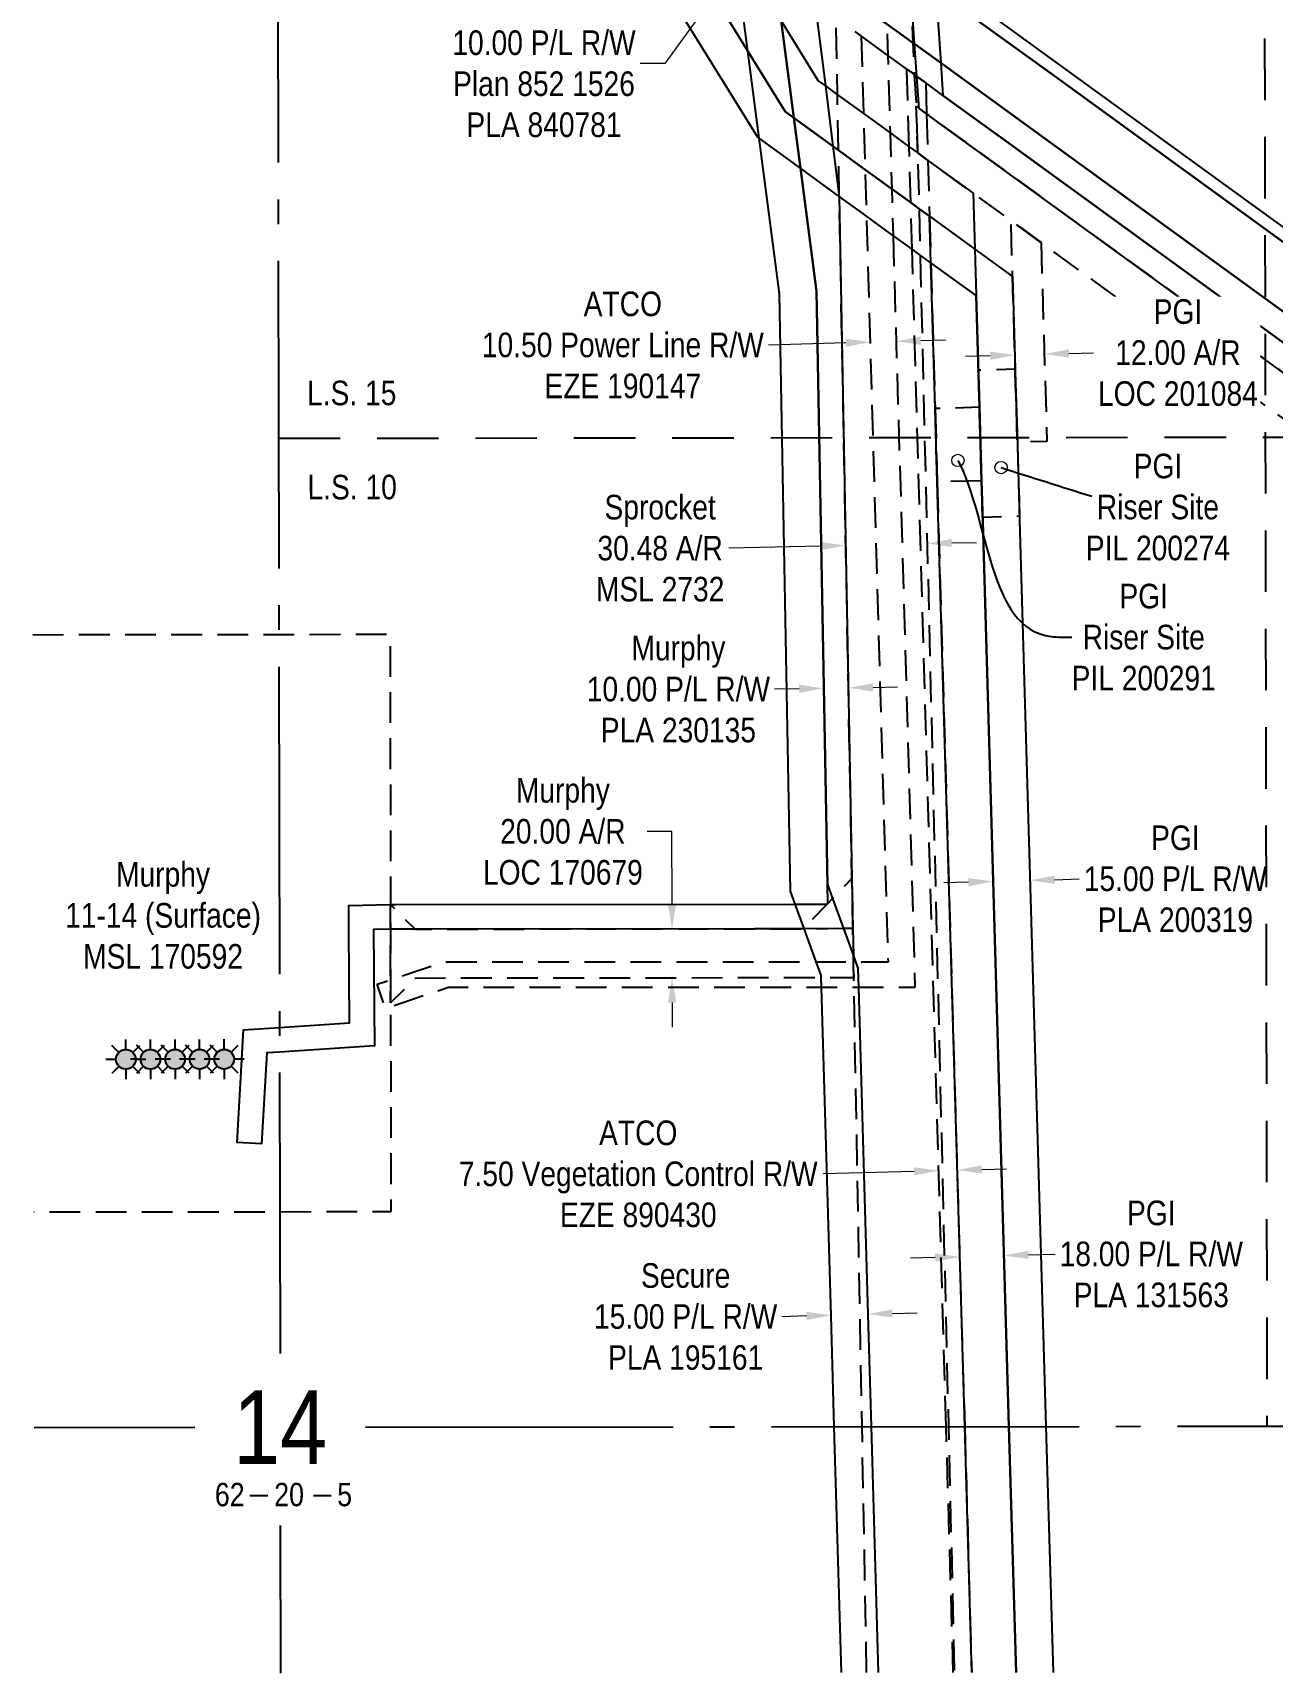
# Model space of a CAD drawing. Extents: x 506297 to 510567, y 6023715 to 6027460.
# Drawn here: x 507121 to 507624, y 6023839 to 6024506 of the extents above; entities that cross this region are included whole.
import ezdxf
from ezdxf.enums import TextEntityAlignment as Align

# ---------------------------------------------------------------- set-up
doc = ezdxf.new("R2010")
doc.units = 0
doc.header["$LTSCALE"] = 5
doc.header["$PDMODE"] = 34
doc.header["$PDSIZE"] = 0.05
for name, pattern in [('foc-ACCESSROAD', [3.75, 2.5, -1.25]), ('foc-FLOWLINE', [3.75, 2.5, -1.25]), ('foc-LSD', [8, 5, -3]), ('foc-QUARTERLINE', [33, 25, -3, 2, -3])]:
    doc.linetypes.add(name, pattern=pattern)
doc.layers.get('Defpoints').update_dxf_attribs({"color": 9})
for name, color, linetype in [('10', 1, 'Continuous'), ('9', 3, 'Continuous'), ('F-AR', 190, 'foc-ACCESSROAD'), ('F-EZE', 190, 'foc-FLOWLINE'), ('F-RW', 190, 'Continuous'), ('F-WS', 190, 'foc-ACCESSROAD'), ('F-WS-S', 190, 'Continuous'), ('L-SECLBL', 7, 'Continuous'), ('L-SECQ', 8, 'foc-QUARTERLINE'), ('L-SECTION-LSD', 7, 'foc-LSD')]:
    doc.layers.add(name, color=color, linetype=linetype)
for name, color, linetype, lineweight in [('F-AR-T', 190, 'Continuous', 9), ('F-EZE-T', 190, 'Continuous', 9), ('F-RW-T', 190, 'Continuous', 9), ('F-WS-T', 190, 'Continuous', 9)]:
    doc.layers.add(name, color=color, linetype=linetype, lineweight=lineweight)
doc.styles.add('100L', font='ARIALN.TTF', dxfattribs={"height": 11})
doc.styles.add('80CG', font='ARIALN.TTF', dxfattribs={"height": 10})
doc.styles.add('80L', font='ARIALN.TTF', dxfattribs={"height": 10})
doc.styles.add('SIMPLEX', font='ARIALN.TTF')
doc.dimstyles.new('Compass 5 000', dxfattribs={"dimscale": 5, "dimtxt": 9, "dimasz": 2, "dimexe": 0.2, "dimexo": 0.0625, "dimgap": 0.5, "dimtad": 0, "dimtih": 1, "dimtoh": 1, "dimzin": 0, "dimdsep": 46, "dimtxsty": '80CG', "dimcen": 0.1, "dimse1": 1, "dimse2": 1, "dimclrd": 256, "dimclrt": 256, "dimaunit": 1, "dimadec": 4, "dimazin": 0, "dimtfac": 0.06, "dimtofl": 0, "dimtmove": 0, "dimatfit": 1, "dimfxl": 0.2, "dimtolj": 1, "dimtzin": 0, "dimlwd": -1, "dimarcsym": 0})

# ---------------------------------------------------------------- blocks, each defined once
blk = doc.blocks.new('L-SECLBL')
at = {"layer": '9', "color": 7}
for p, q in [((-5.08, -27.83), (-12.29, -27.83)), ((20.7, -27.83), (13.5, -27.83))]:
    blk.add_line(p, q, dxfattribs=at)
at = {"layer": '10', "color": 2, "style": 'SIMPLEX'}
blk.add_attdef('SEC', text='', height=30, dxfattribs=at).set_placement((0, 0), align=Align.MIDDLE)
at = {"layer": '10', "color": 5, "style": '80L'}
blk.add_attdef('TWP', text='', height=9.5, dxfattribs=at).set_placement((-14.43, -27.37), align=Align.MIDDLE_RIGHT)
blk.add_attdef('RGE', text='', height=9.5, dxfattribs=at).set_placement((3.62, -27.37), align=Align.MIDDLE_CENTER)
blk.add_attdef('MER', text='', height=9.5, dxfattribs=at).set_placement((23.17, -27.37), align=Align.MIDDLE_LEFT)
blk = doc.blocks.new('*D646')
at = {"layer": 'Defpoints', "color": 0, "transparency": 16777216}
for p in [(507460.88, 6024380.94), (507460.89, 6024380.49), (507471.37, 6024381.24)]:
    blk.add_point(p, dxfattribs=at)
at = {"layer": 'F-EZE-T', "transparency": 16777216}
for p, q in [((507450.89, 6024380.2), (507419.45, 6024379.29)), ((507481.37, 6024381.09), (507491.37, 6024381.38))]:
    blk.add_line(p, q, dxfattribs=at)
for points in [[(507450.84, 6024381.87), (507450.94, 6024378.54), (507460.89, 6024380.49)], [(507481.33, 6024382.75), (507481.42, 6024379.42), (507471.38, 6024380.8)]]:
    blk.add_solid(points, dxfattribs=at)
at = {"layer": 'F-EZE-T', "transparency": 16777216, "insert": (507360.31, 6024379.29), "char_height": 10, "attachment_point": 5, "style": '80CG'}
blk.add_mtext('\\A1;ATCO\\P10.50 Power Line R/W\\PEZE 190147', dxfattribs=at)
blk = doc.blocks.new('*D649')
at = {"layer": 'Defpoints', "color": 0, "transparency": 16777216}
for p in [(507488.7, 6024042.61), (507496.18, 6024043.86), (507496.21, 6024042.83)]:
    blk.add_point(p, dxfattribs=at)
at = {"layer": 'F-EZE-T', "transparency": 16777216}
for p, q in [((507478.68, 6024043.35), (507441.67, 6024042.28)), ((507506.18, 6024044.15), (507516.18, 6024044.44))]:
    blk.add_line(p, q, dxfattribs=at)
for points in [[(507506.13, 6024045.81), (507506.23, 6024042.48), (507496.18, 6024043.86)], [(507478.63, 6024045.02), (507478.73, 6024041.68), (507488.67, 6024043.64)]]:
    blk.add_solid(points, dxfattribs=at)
at = {"layer": 'F-EZE-T', "transparency": 16777216, "insert": (507366.57, 6024042.28), "char_height": 10, "attachment_point": 5, "style": '80CG'}
blk.add_mtext('\\A1;ATCO\\P7.50 Vegetation Control R/W\\PEZE 890430', dxfattribs=at)
blk = doc.blocks.new('*D654')
at = {"layer": 'Defpoints', "color": 0, "transparency": 16777216}
for p in [(507379.95, 6024141.93), (507380.3, 6024141.93), (507379.97, 6024121.95)]:
    blk.add_point(p, dxfattribs=at)
at = {"layer": 'F-AR-T', "transparency": 16777216}
for p, q in [((507380.25, 6024181.54), (507370.25, 6024181.54)), ((507380.29, 6024151.93), (507380.25, 6024181.54)), ((507380.34, 6024111.95), (507380.35, 6024101.95))]:
    blk.add_line(p, q, dxfattribs=at)
for points in [[(507381.95, 6024151.94), (507378.62, 6024151.93), (507380.3, 6024141.93)], [(507382, 6024111.95), (507378.67, 6024111.95), (507380.32, 6024121.95)]]:
    blk.add_solid(points, dxfattribs=at)
at = {"layer": 'F-AR-T', "transparency": 16777216, "insert": (507335.94, 6024181.54), "char_height": 10, "attachment_point": 5, "style": '80CG'}
blk.add_mtext('\\A1;Murphy\\P20.00 A/R\\PLOC 170679', dxfattribs=at)
blk = doc.blocks.new('*D657')
at = {"layer": 'Defpoints', "color": 0, "transparency": 16777216}
for p in [(507519.35, 6024383.5), (507531.35, 6024383.85), (507531.59, 6024375.59)]:
    blk.add_point(p, dxfattribs=at)
at = {"layer": 'F-AR-T', "transparency": 16777216}
for p, q in [((507509.6, 6024374.95), (507499.6, 6024374.66)), ((507541.59, 6024375.88), (507551.58, 6024376.17))]:
    blk.add_line(p, q, dxfattribs=at)
for points in [[(507509.55, 6024376.62), (507509.64, 6024373.29), (507519.59, 6024375.24)], [(507541.54, 6024377.55), (507541.63, 6024374.21), (507531.59, 6024375.59)]]:
    blk.add_solid(points, dxfattribs=at)
at = {"layer": 'F-AR-T', "transparency": 16777216, "insert": (507585.87, 6024376.17), "char_height": 10, "attachment_point": 5, "style": '80CG', "bg_fill": 3, "box_fill_scale": 1.1, "bg_fill_color": 256, "bg_fill_true_color": 13158600, "bg_fill_transparency": 0}
blk.add_mtext('\\A1;PGI\\P12.00 A/R\\PLOC 201084', dxfattribs=at)
blk = doc.blocks.new('*D661')
at = {"layer": 'Defpoints', "color": 0, "transparency": 16777216}
for p in [(507483.97, 6024298.6), (507451.43, 6024269.41), (507484.65, 6024270.21)]:
    blk.add_point(p, dxfattribs=at)
at = {"layer": 'F-AR-T', "transparency": 16777216}
for p, q in [((507493.96, 6024298.84), (507503.96, 6024299.08)), ((507440.74, 6024297.55), (507403.35, 6024296.65))]:
    blk.add_line(p, q, dxfattribs=at)
for points in [[(507440.7, 6024299.22), (507440.78, 6024295.89), (507450.74, 6024297.8)], [(507493.92, 6024300.5), (507494, 6024297.17), (507483.97, 6024298.6)]]:
    blk.add_solid(points, dxfattribs=at)
at = {"layer": 'F-AR-T', "transparency": 16777216, "insert": (507375.46, 6024296.65), "char_height": 10, "attachment_point": 5, "style": '80CG'}
blk.add_mtext('\\A1;Sprocket\\P30.48 A/R\\PMSL 2732', dxfattribs=at)
blk = doc.blocks.new('*D680')
at = {"layer": 'Defpoints', "color": 0, "transparency": 16777216}
for p in [(507515.2, 6024009.11), (507497.4, 6024002.07), (507515.39, 6024002.59)]:
    blk.add_point(p, dxfattribs=at)
at = {"layer": 'F-RW-T', "transparency": 16777216}
for p, q in [((507487.22, 6024008.3), (507477.22, 6024008.01)), ((507525.19, 6024009.4), (507535.97, 6024009.72))]:
    blk.add_line(p, q, dxfattribs=at)
for points in [[(507487.17, 6024009.97), (507487.27, 6024006.64), (507497.21, 6024008.59)], [(507525.15, 6024011.07), (507525.24, 6024007.74), (507515.2, 6024009.11)]]:
    blk.add_solid(points, dxfattribs=at)
at = {"layer": 'F-RW-T', "transparency": 16777216, "insert": (507575.05, 6024009.72), "char_height": 10, "attachment_point": 5, "style": '80CG'}
blk.add_mtext('\\A1;PGI\\P18.00 P/L R/W\\PPLA 131563', dxfattribs=at)
blk = doc.blocks.new('*D683')
at = {"layer": 'Defpoints', "color": 0, "transparency": 16777216}
for p in [(507444.7, 6023992), (507459.68, 6023992.43), (507444.91, 6023984.85)]:
    blk.add_point(p, dxfattribs=at)
at = {"layer": 'F-RW-T', "transparency": 16777216}
for p, q in [((507469.89, 6023985.58), (507479.88, 6023985.87)), ((507434.91, 6023984.56), (507424.91, 6023984.27))]:
    blk.add_line(p, q, dxfattribs=at)
for points in [[(507434.86, 6023986.23), (507434.96, 6023982.9), (507444.91, 6023984.85)], [(507469.84, 6023987.25), (507469.94, 6023983.92), (507459.89, 6023985.29)]]:
    blk.add_solid(points, dxfattribs=at)
at = {"layer": 'F-RW-T', "transparency": 16777216, "insert": (507385.83, 6023984.27), "char_height": 10, "attachment_point": 5, "style": '80CG'}
blk.add_mtext('\\A1;Secure\\P15.00 P/L R/W\\PPLA 195161', dxfattribs=at)
blk = doc.blocks.new('*D686')
at = {"layer": 'Defpoints', "color": 0, "transparency": 16777216}
for p in [(507441.75, 6024251.72), (507451.75, 6024251.91), (507441.97, 6024239.72)]:
    blk.add_point(p, dxfattribs=at)
at = {"layer": 'F-RW-T', "transparency": 16777216}
for p, q in [((507431.97, 6024239.53), (507421.97, 6024239.35)), ((507461.97, 6024240.09), (507471.97, 6024240.27))]:
    blk.add_line(p, q, dxfattribs=at)
for points in [[(507431.94, 6024241.2), (507432, 6024237.86), (507441.97, 6024239.72)], [(507461.94, 6024241.75), (507462, 6024238.42), (507451.97, 6024239.9)]]:
    blk.add_solid(points, dxfattribs=at)
at = {"layer": 'F-RW-T', "transparency": 16777216, "insert": (507382.89, 6024239.35), "char_height": 10, "attachment_point": 5, "style": '80CG'}
blk.add_mtext('\\A1;Murphy\\P10.00 P/L R/W\\PPLA 230135', dxfattribs=at)
blk = doc.blocks.new('*D688')
at = {"layer": 'Defpoints', "color": 0, "transparency": 16777216}
for p in [(507510.72, 6024163.54), (507525.71, 6024163.98), (507525.78, 6024161.64)]:
    blk.add_point(p, dxfattribs=at)
at = {"layer": 'F-RW-T', "transparency": 16777216}
for p, q in [((507500.79, 6024160.92), (507490.8, 6024160.63)), ((507535.78, 6024161.93), (507545.77, 6024162.22))]:
    blk.add_line(p, q, dxfattribs=at)
for points in [[(507500.75, 6024162.58), (507500.84, 6024159.25), (507510.79, 6024161.21)], [(507535.73, 6024163.6), (507535.83, 6024160.26), (507525.78, 6024161.64)]]:
    blk.add_solid(points, dxfattribs=at)
at = {"layer": 'F-RW-T', "transparency": 16777216, "insert": (507584.86, 6024162.22), "char_height": 10, "attachment_point": 5, "style": '80CG'}
blk.add_mtext('\\A1;PGI\\P15.00 P/L R/W\\PPLA 200319', dxfattribs=at)
blk = doc.blocks.new('*D693')
at = {"layer": 'Defpoints', "color": 0, "transparency": 16777216}
for p in [(507364.85, 6024584.4), (507358.9, 6024576.21), (507410.16, 6024539.01)]:
    blk.add_point(p, dxfattribs=at)
at = {"layer": 'F-RW-T', "transparency": 16777216}
for p, q in [((507421.98, 6024555.3), (507427.85, 6024563.39)), ((507404.28, 6024530.92), (507377.35, 6024493.8)), ((507377.35, 6024493.8), (507367.35, 6024493.8))]:
    blk.add_line(p, q, dxfattribs=at)
for points in [[(507420.63, 6024556.27), (507423.33, 6024554.32), (507416.11, 6024547.2)], [(507402.94, 6024531.9), (507405.63, 6024529.94), (507410.16, 6024539.01)]]:
    blk.add_solid(points, dxfattribs=at)
at = {"layer": 'F-RW-T', "transparency": 16777216, "insert": (507328.27, 6024493.8), "char_height": 10, "attachment_point": 5, "style": '80CG'}
blk.add_mtext('\\A1;Sprocket\\P10.00 P/L R/W\\PPlan 852 1526\\PPLA 840781', dxfattribs=at)
blk = doc.blocks.new('GAS')
h = blk.add_hatch(color=255)
h.dxf.hatch_style = 1
edge = h.paths.add_edge_path()
edge.add_arc((0, 0), 0.9, 0, 360)
for p, q in [((0, 0.81), (0, 1.62)), ((-0.81, 0), (-1.62, 0)), ((-0.57, 0.57), (-1.14, 1.14)), ((0.57, 0.57), (1.14, 1.14)), ((1.62, 0), (0.81, 0)), ((-0.57, -0.57), (-1.14, -1.14)), ((0, -0.81), (0, -1.62)), ((1.14, -1.14), (0.57, -0.57))]:
    blk.add_line(p, q)
blk.add_circle((0, 0), 0.8)

msp = doc.modelspace()

# ---------------------------------------------------------------- linework, layer by layer
at = {"layer": 'F-AR', "flags": 128}
msp.add_lwpolyline([(507459.37, 6023839.571), (507457.523, 6023939.553), (507454.247, 6024116.819), (507454.15, 6024122.039), (507454.053, 6024127.314), (507453.985, 6024130.932), (507453.78, 6024142.026), (507453.404, 6024162.423), (507448.279, 6024439.747), (507447.931, 6024458.522), (507447.515, 6024481.075), (507446.937, 6024512.354), (507446.702, 6024525.046), (507444.927, 6024554.569), (507444.54, 6024560.996), (507439.635, 6024642.579), (507438.735, 6024657.558), (507437.26, 6024682.086), (507436.809, 6024689.598), (507436.53, 6024694.223), (507436.345, 6024697.308), (507436.159, 6024700.394), (507435.953, 6024703.813), (507466.691, 6024700.565), (507466.88, 6024697.378), (507467.064, 6024694.299), (507467.195, 6024692.278), (507467.262, 6024691.212), (507467.987, 6024678.873), (507469.132, 6024659.387), (507470.215, 6024640.99), (507474.111, 6024574.809), (507474.253, 6024572.512), (507476.427, 6024537.839), (507476.832, 6024531.386), (507477.172, 6024526.238), (507478.205, 6024502.174), (507478.76, 6024489.258), (507479.541, 6024476.341), (507480.138, 6024457.369), (507480.683, 6024434.726), (507481.138, 6024415.892), (507492.626, 6023939.589), (507495.037, 6023839.608)], dxfattribs=at)
for points in [[(507784.943, 6024254.526), (507776.131, 6024242.396), (507531.786, 6024419.803), (507531.074, 6024420.323), (507519.629, 6024428.822), (507518.005, 6024430.022), (507504.251, 6024439.85), (507502.68, 6024440.99), (507484.295, 6024454.345), (507480.138, 6024457.369), (507479.541, 6024476.341), (507480.665, 6024475.522), (507483.745, 6024473.284), (507485.666, 6024471.889), (507488.317, 6024469.964), (507510.376, 6024453.94), (507784.943, 6024254.526)], [(507530.277, 6024420.914), (507531.753, 6024369.972), (507532.62, 6024340.131), (507520.62, 6024339.856), (507519.801, 6024368.008), (507519.754, 6024369.635), (507518.667, 6024407.185), (507518.005, 6024430.022), (507519.629, 6024428.818), (507530.277, 6024420.914)], [(507453.404, 6024162.423), (507453.781, 6024142.026), (507453.986, 6024130.932), (507454.029, 6024128.579), (507454.053, 6024127.314), (507454.15, 6024122.039), (507440.912, 6024122.023), (507275.915, 6024121.817), (507265.937, 6024111.813), (507265.925, 6024121.186), (507265.924, 6024121.804), (507265.9, 6024141.797), (507265.887, 6024151.812), (507275.89, 6024141.805), (507413.778, 6024141.976), (507433.591, 6024142.001), (507433.93, 6024142.212), (507443.301, 6024152.01), (507443.587, 6024152.305), (507445.513, 6024154.289), (507453.404, 6024162.423)]]:
    msp.add_lwpolyline(points, close=True, dxfattribs=at)
at = {"layer": 'F-EZE', "flags": 128}
msp.add_lwpolyline([(507470.128, 6024423.885), (507479.002, 6024118.088), (507456.025, 6024118.085), (507454.223, 6024118.085), (507441.027, 6024118.083), (507289.488, 6024118.065), (507265.939, 6024110.208), (507263.767, 6024109.483), (507260.445, 6024119.438), (507265.922, 6024121.211), (507287.782, 6024128.56), (507438.892, 6024128.577), (507454.029, 6024128.579), (507454.839, 6024128.579), (507468.198, 6024128.581), (507459.404, 6024431.67), (507458.855, 6024450.586), (507458.196, 6024473.314), (507457.281, 6024504.848), (507456.91, 6024517.635), (507456.073, 6024546.47), (507455.891, 6024552.754), (507453.261, 6024643.402), (507452.826, 6024658.406), (507452.148, 6024681.771), (507462.678, 6024680.661), (507463.306, 6024659.037), (507463.741, 6024644.035), (507466.615, 6024544.965), (507466.798, 6024538.677), (507467.634, 6024509.849), (507468.005, 6024497.065), (507468.92, 6024465.521), (507469.58, 6024442.794), (507470.128, 6024423.885)], close=True, dxfattribs=at)
at = {"layer": 'F-EZE'}
msp.add_lwpolyline([(507494.576, 6023839.607), (507491.685, 6023939.588), (507477.838, 6024418.288), (507477.291, 6024437.19), (507476.634, 6024459.917), (507475.721, 6024491.466), (507477.832, 6024489.93), (507478.76, 6024489.256), (507479.827, 6024488.478), (507483.38, 6024485.893), (507483.745, 6024473.284), (507484.295, 6024454.345), (507484.953, 6024431.637), (507485.501, 6024412.725), (507487.213, 6024353.594), (507488.081, 6024323.618), (507497.852, 6023986.26), (507499.22, 6023939.596), (507502.1, 6023839.615)], dxfattribs=at)
at = {"layer": 'F-RW'}
for points in [[(507449.12, 6023839.56), (507446.22, 6023939.542), (507444.912, 6023984.655), (507441.027, 6024118.083), (507440.912, 6024122.023), (507440.881, 6024123.095), (507439.462, 6024127.005), (507438.892, 6024128.577), (507433.981, 6024142.07), (507430.396, 6024151.996), (507428.49, 6024157.253), (507424.001, 6024400.125), (507415.757, 6024463.356), (507411.138, 6024498.787), (507405.422, 6024542.404)], [(507391.751, 6024530.233), (507411.138, 6024498.787), (507426.252, 6024474.273), (507429.802, 6024471.697), (507445.702, 6024460.142), (507447.931, 6024458.522), (507456.255, 6024452.474), (507466.975, 6024444.686), (507477.291, 6024437.19), (507480.683, 6024434.726), (507484.953, 6024431.626), (507486.418, 6024430.556), (507503.338, 6024418.294), (507518.667, 6024407.185), (507519.754, 6024369.635), (507519.801, 6024368.008), (507520.62, 6024339.856), (507520.665, 6024338.263), (507521.54, 6024308.057), (507532.216, 6023939.63), (507535.114, 6023839.65)], [(507502.101, 6023839.615), (507499.22, 6023939.596), (507497.862, 6023986.261), (507488.082, 6024323.618), (507487.214, 6024353.594), (507485.501, 6024412.725), (507484.953, 6024431.624), (507480.683, 6024434.726), (507477.291, 6024437.19), (507466.975, 6024444.686), (507456.255, 6024452.474), (507447.931, 6024458.522), (507445.702, 6024460.142), (507429.8, 6024471.695), (507426.252, 6024474.273), (507411.138, 6024498.787), (507391.751, 6024530.233)], [(507784.943, 6024254.526), (507510.376, 6024453.94), (507488.317, 6024469.964), (507485.666, 6024471.889), (507483.745, 6024473.284), (507480.665, 6024475.522), (507479.827, 6024488.479), (507478.878, 6024501.686), (507477.172, 6024526.238)], [(507487.095, 6024530.093), (508022.672, 6024141.149)], [(507520.108, 6023839.634), (507517.21, 6023939.614), (507515.846, 6023986.783), (507506.547, 6024307.612), (507506.065, 6024324.135), (507505.2, 6024354.107), (507504.809, 6024367.564), (507503.887, 6024399.378), (507485.501, 6024412.725), (507481.138, 6024415.892), (507477.838, 6024418.288), (507467.512, 6024425.784), (507456.792, 6024433.566), (507448.279, 6024439.747), (507432.471, 6024451.225), (507415.757, 6024463.356), (507415.04, 6024463.877), (507380.538, 6024519.836)], [(507487.528, 6024523.625), (507533.986, 6024489.911), (508022.683, 6024134.885)], [(508022.683, 6024134.885), (507533.986, 6024489.911), (507487.528, 6024523.625)], [(507487.528, 6024523.625), (507489.514, 6024493.964), (507490.395, 6024480.809), (507516.271, 6024462.011), (507948.95, 6024147.391)], [(507487.528, 6024523.625), (507533.986, 6024489.911), (508022.683, 6024134.885)], [(507424.655, 6024511.162), (507439.706, 6024486.749), (507442.604, 6024484.643), (507447.515, 6024481.075), (507455.61, 6024475.192), (507466.331, 6024467.403), (507476.634, 6024459.917), (507480.138, 6024457.369), (507484.295, 6024454.345), (507502.68, 6024440.99), (507503.338, 6024418.294), (507503.887, 6024399.378), (507504.809, 6024367.564), (507505.2, 6024354.107), (507506.065, 6024324.135), (507506.547, 6024307.612), (507515.846, 6023986.783), (507517.21, 6023939.614), (507520.108, 6023839.634)], [(507424.661, 6024511.164), (507429.802, 6024471.697), (507432.471, 6024451.225), (507438.986, 6024401.237), (507443.445, 6024159.989), (507445.513, 6024154.289), (507449.963, 6024142.021), (507453.986, 6024130.932), (507454.839, 6024128.579), (507455.796, 6024125.942), (507456.025, 6024118.085), (507459.898, 6023985.091), (507461.219, 6023939.557), (507464.119, 6023839.576)], [(507948.95, 6024147.391), (507516.271, 6024462.011), (507490.395, 6024480.809), (507485.437, 6024484.395), (507483.38, 6024485.893), (507479.827, 6024488.479), (507478.76, 6024489.258), (507477.832, 6024489.931), (507475.721, 6024491.466), (507465.436, 6024498.93), (507454.716, 6024506.709)], [(508022.733, 6024106.611), (507521.39, 6024470.822), (507489.514, 6024493.964), (507478.878, 6024501.686), (507478.205, 6024502.174), (507477.603, 6024502.612), (507465.073, 6024511.708)], [(508022.733, 6024106.611), (507521.39, 6024470.822), (507489.514, 6024493.964), (507478.878, 6024501.686), (507478.205, 6024502.174), (507477.603, 6024502.612), (507465.073, 6024511.708)], [(507465.073, 6024511.708), (507477.603, 6024502.612), (507478.205, 6024502.174), (507478.878, 6024501.686), (507489.514, 6024493.964), (507521.39, 6024470.822), (508022.733, 6024106.611)]]:
    msp.add_lwpolyline(points, dxfattribs=at)
at = {"layer": 'F-WS', "flags": 128}
for points in [[(507520.619, 6024339.856), (507520.664, 6024338.263), (507521.492, 6024309.683), (507506.5, 6024309.237), (507506.066, 6024324.135), (507505.2, 6024354.107), (507504.809, 6024367.564), (507504.762, 6024369.19), (507519.754, 6024369.635), (507519.801, 6024368.008), (507520.619, 6024339.856)], [(507506.066, 6024324.135), (507488.083, 6024323.618), (507487.214, 6024353.594), (507505.2, 6024354.107), (507506.066, 6024324.135)]]:
    msp.add_lwpolyline(points, close=True, dxfattribs=at)
msp.add_lwpolyline([(507120.546, 6024261.537), (507220.547, 6024261.661), (507265.753, 6024261.718), (507265.887, 6024151.812), (507265.9, 6024141.797), (507265.924, 6024121.804), (507265.925, 6024121.186), (507265.937, 6024111.813), (507265.939, 6024110.208), (507266.041, 6024026.875), (507220.921, 6024026.817), (507120.92, 6024026.688)], dxfattribs=at)
at = {"layer": 'L-SECQ'}
for p, q in [((507219.78, 6024743.493), (507221.012, 6023969.322)), ((507121.059, 6023939.217), (507186.414, 6023939.286)), ((507255.696, 6023939.358), (508023.026, 6023940.159)), ((507221.124, 6023899.322), (507221.219, 6023839.322))]:
    msp.add_line(p, q, dxfattribs=at)
at = {"layer": 'L-SECTION-LSD'}
for p, q in [((507620.693, 6024743.913), (507622.043, 6023939.74)), ((507220.42, 6024341.414), (508022.318, 6024342.246))]:
    msp.add_line(p, q, dxfattribs=at)

# ---------------------------------------------------------------- block references
at = {"layer": 'F-WS-S', "xscale": 4.997325200000118, "yscale": 4.997325200000118, "zscale": 10.00000000000019}
for p in [(507158.343, 6024088.878), (507168.35, 6024088.894), (507178.356, 6024088.91), (507188.297, 6024088.925), (507198.303, 6024088.941)]:
    msp.add_blockref('GAS', p, dxfattribs=at)
at = {"layer": 'L-SECLBL'}
msp.add_blockref('L-SECLBL', (507221.06, 6023939.322), dxfattribs=at).add_auto_attribs({'SEC': '14', 'TWP': '62', 'RGE': '20', 'MER': '5'})

# ---------------------------------------------------------------- texts
at = {"layer": 'F-WS-T', "char_height": 10, "attachment_point": 8, "style": '80L'}
for s, insert in [('PGI\\PRiser Site\\PPIL 200291', (507571.974, 6024238.743)), ('Murphy\\P11-14 (Surface)\\PMSL 170592', (507173.461, 6024125.624))]:
    msp.add_mtext(s, dxfattribs=dict(at, insert=insert))

# ---------------------------------------------------------------- dimensions: what is measured, and where the dimension line sits
at = {"layer": 'F-AR-T'}
dim = msp.add_linear_dim(base=(507380.3, 6024141.935), p1=(507379.973, 6024121.947), p2=(507379.948, 6024141.934), angle=90.071292, text='Murphy\\X20.00 A/R\\PLOC 170679', dimstyle='Compass 5 000', dxfattribs=at)
dim.commit()
dim.dimension.update_dxf_attribs({"geometry": '*D654', "text_midpoint": (507335.936, 6024181.538), "dimtype": 161})
at = {"layer": 'F-EZE-T'}
for base, p1, p2, angle, text, picture, middle in [((507460.889, 6024380.491), (507471.366, 6024381.244), (507460.876, 6024380.939), 181.662043, 'ATCO\\P10.50 Power Line R/W\\PEZE 190147', '*D646', (507360.308, 6024379.289)), ((507496.184, 6024043.857), (507488.705, 6024042.613), (507496.214, 6024042.831), 1.659049, 'ATCO\\P7.50 Vegetation Control R/W\\PEZE 890430', '*D649', (507366.573, 6024042.278))]:
    dim = msp.add_linear_dim(base=base, p1=p1, p2=p2, angle=angle, text=text, dimstyle='Compass 5 000', dxfattribs=at)
    dim.commit()
    dim.dimension.update_dxf_attribs({"geometry": picture, "text_midpoint": middle, "dimtype": 161})
at = {"layer": 'F-RW-T'}
for base, p1, p2, angle, text, picture, middle in [((507410.159, 6024539.01), (507364.851, 6024584.404), (507358.905, 6024576.211), 234.02732, 'Sprocket\\X10.00 P/L R/W\\PPlan 852 1526\\PPLA 840781', '*D693', (507328.265, 6024493.804)), ((507441.972, 6024239.716), (507451.75, 6024251.907), (507441.75, 6024251.722), 181.058841, 'Murphy\\X10.00 P/L R/W\\PPLA 230135', '*D686', (507382.892, 6024239.346)), ((507525.783, 6024161.64), (507510.723, 6024163.543), (507525.715, 6024163.978), 1.659962, 'PGI\\X15.00 P/L R/W\\PPLA 200319', '*D688', (507584.857, 6024162.219)), ((507515.199, 6024009.115), (507497.404, 6024002.073), (507515.388, 6024002.594), 1.660285, 'PGI\\X18.00 P/L R/W\\PPLA 131563', '*D680', (507575.054, 6024009.717)), ((507444.906, 6023984.854), (507459.684, 6023992.435), (507444.698, 6023991.998), 181.667739, 'Secure\\X15.00 P/L R/W\\PPLA 195161', '*D683', (507385.832, 6023984.272))]:
    dim = msp.add_linear_dim(base=base, p1=p1, p2=p2, angle=angle, text=text, dimstyle='Compass 5 000', dxfattribs=at)
    dim.commit()
    dim.dimension.update_dxf_attribs({"geometry": picture, "text_midpoint": middle, "dimtype": 161})

# ---------------------------------------------------------------- leaders
at = {"layer": 'F-WS-T', "path_type": 1}
msp.add_leader([(507513.99, 6024329.446), (507550.879, 6024317.785)], dimstyle='Compass 5 000', override={"dimasz": 1, "dimgap": 0.5, "dimtad": 0, "dimldrblk": 'DotBlank'}, dxfattribs=at)

# ---------------------------------------------------------------- next in the draw order: texts
at = {"layer": 'L-SECTION-LSD', "char_height": 10, "attachment_point": 1, "rotation": 0.059463, "style": '100L', "bg_fill": 3, "box_fill_scale": 1.5, "bg_fill_color": 256, "bg_fill_transparency": 0}
for s, width, insert in [('\\pi1.8458;L.S. 15', 36.85945, (507230.136, 6024364.808)), ('\\pi2.02908;L.S. 10', 36.95405, (507230.136, 6024326.523))]:
    msp.add_mtext_dynamic_manual_height_columns(s, width=width, gutter_width=55, heights=[0], dxfattribs=dict(at, insert=insert))

# ---------------------------------------------------------------- next in the draw order: dimensions: what is measured, and where the dimension line sits
at = {"layer": 'F-AR-T'}
dim = msp.add_linear_dim(base=(507531.59, 6024375.59), p1=(507519.353, 6024383.5), p2=(507531.351, 6024383.848), angle=1.659423, text='PGI\\X12.00 A/R\\PLOC 201084', dimstyle='Compass 5 000', override={"dimtfill": 1}, dxfattribs=at)
dim.commit()
dim.dimension.update_dxf_attribs({"geometry": '*D657', "text_midpoint": (507585.872, 6024376.169), "dimtype": 161})

# ---------------------------------------------------------------- next in the draw order: linework, layer by layer
at = {"layer": 'F-RW'}
msp.add_lwpolyline([(507438.311, 6024518.613), (507442.604, 6024484.643), (507445.702, 6024460.142), (507448.279, 6024439.747), (507453.404, 6024162.423), (507453.781, 6024142.026), (507449.963, 6024142.021), (507443.777, 6024142.014), (507438.775, 6024142.007), (507433.981, 6024142.07), (507433.591, 6024142.001), (507413.778, 6024141.976), (507275.89, 6024141.805), (507267.741, 6024141.798), (507265.9, 6024141.772), (507258.981, 6024141.738), (507259.347, 6024094.377), (507220.817, 6024091.847), (507215.649, 6024091.508), (507213.511, 6024054.521), (507203.534, 6024055.098), (507206.182, 6024100.901), (507220.802, 6024101.861), (507249.281, 6024103.731), (507248.986, 6024141.783), (507248.911, 6024151.375), (507265.887, 6024151.794), (507267.728, 6024151.827), (507430.396, 6024151.996), (507438.59, 6024152.005), (507443.301, 6024152.01), (507443.587, 6024152.305), (507443.445, 6024159.989), (507438.986, 6024401.237), (507432.471, 6024451.225), (507429.802, 6024471.697), (507424.661, 6024511.164)], dxfattribs=at)

# ---------------------------------------------------------------- next in the draw order: texts
at = {"layer": 'F-WS-T', "insert": (507577.749, 6024291.637), "char_height": 10, "attachment_point": 8, "style": '80L'}
msp.add_mtext('PGI\\PRiser Site\\PPIL 200274', dxfattribs=at)

# ---------------------------------------------------------------- next in the draw order: dimensions: what is measured, and where the dimension line sits
at = {"layer": 'F-AR-T'}
dim = msp.add_linear_dim(base=(507483.967, 6024298.597), p1=(507451.426, 6024269.412), p2=(507484.652, 6024270.214), angle=1.381605, text='Sprocket\\X30.48 A/R\\PMSL 2732', dimstyle='Compass 5 000', dxfattribs=at)
dim.commit()
dim.dimension.update_dxf_attribs({"geometry": '*D661', "text_midpoint": (507375.464, 6024296.652), "dimtype": 161})

# ---------------------------------------------------------------- next in the draw order: leaders
at = {"layer": 'F-WS-T', "path_type": 1}
msp.add_leader([(507496.474, 6024332.374), (507534.349, 6024260.764), (507542.774, 6024260.463)], dimstyle='Compass 5 000', override={"dimasz": 1, "dimldrblk": 'DotBlank'}, dxfattribs=at)

doc.saveas('drawing.dxf')
